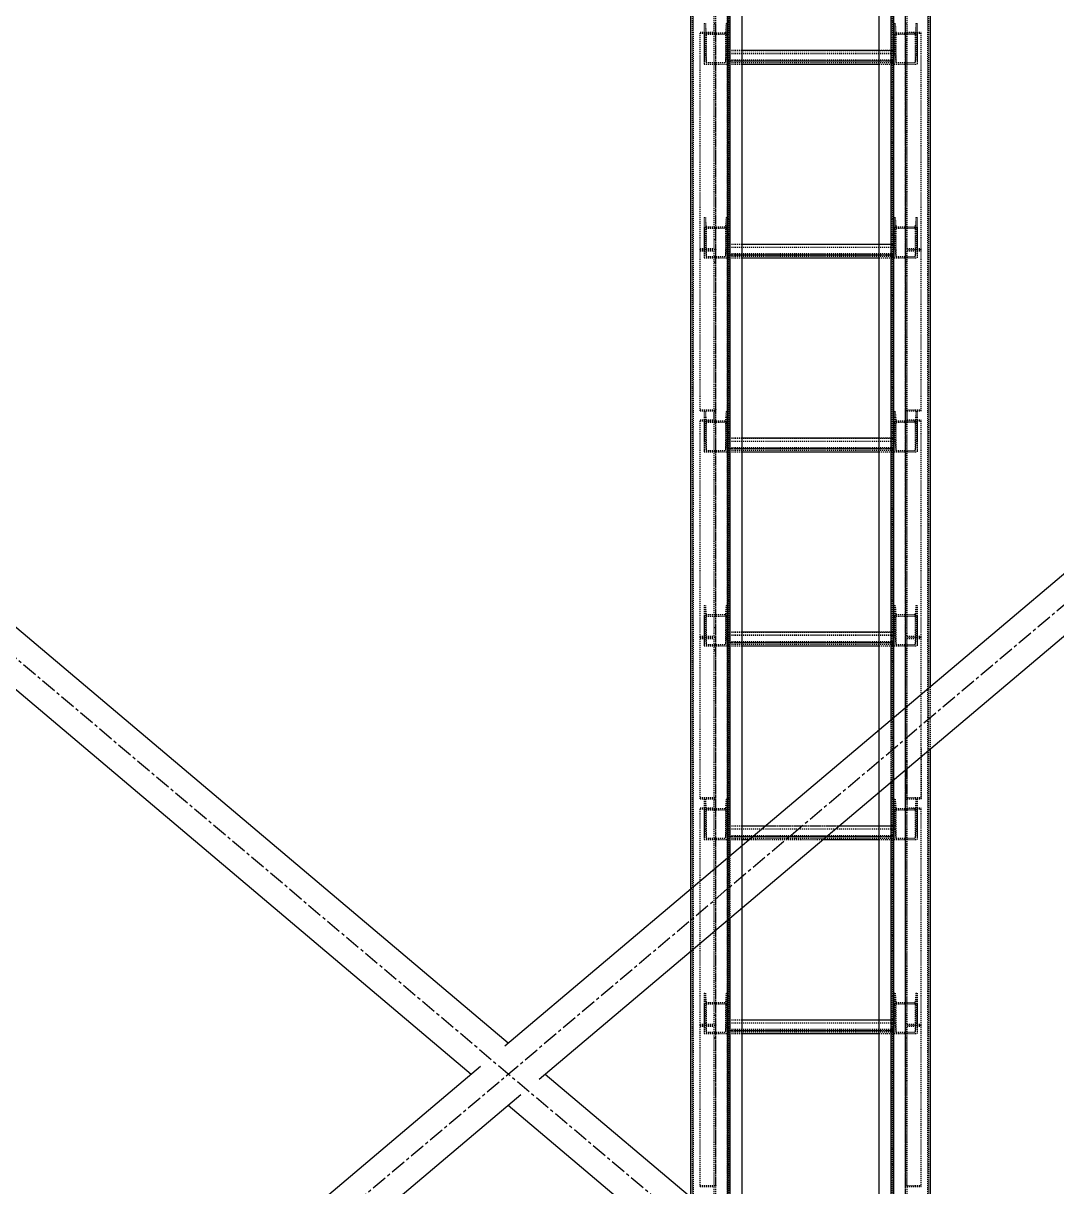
# Model space of a CAD drawing. Header units: millimetres. Extents: x 5143 to 30813, y 232 to 21408.
# Drawn here: x 25791 to 26319, y 16503 to 17097 of the extents above; entities that cross this region are included whole.
import ezdxf

# ---------------------------------------------------------------- set-up
doc = ezdxf.new("R2010")
doc.units = ezdxf.units.MM
doc.header["$LTSCALE"] = 0.25
for name, pattern in [('CENTER', [50.8, 31.75, -6.35, 6.35, -6.35]), ('XKITLINE00', [0]), ('XKITLINE02', [4, 2, -2]), ('XKITLINE03', [6, 3, -1, 1, -1])]:
    doc.linetypes.add(name, pattern=pattern)

msp = doc.modelspace()

# ---------------------------------------------------------------- linework, layer by layer
at = {"color": 1, "linetype": 'XKITLINE03'}
for p, q in [((26241.36, 15747.93), (26241.36, 17391.46)), ((26150.38, 17380.27), (26150.38, 15740.27)), ((26235.38, 15740.27), (26235.38, 17380.27)), ((26144.38, 16981.59), (26144.38, 17092.08)), ((26150.38, 17076.31), (26150.38, 17091.51)), ((26235.36, 17091.51), (26235.36, 17076.31)), ((26241.36, 17092.08), (26241.36, 16981.59)), ((26150.38, 17077.94), (26235.36, 17077.94)), ((26150.38, 16977.24), (26150.38, 16992.43)), ((26235.36, 16992.43), (26235.36, 16977.24)), ((26144.38, 16899.68), (26144.38, 16981.59)), ((26150.38, 16978.87), (26235.36, 16978.87)), ((26241.36, 16981.59), (26241.36, 16899.68)), ((26144.38, 16783.44), (26144.38, 16893.93)), ((26150.38, 16878.16), (26150.38, 16893.36)), ((26235.36, 16893.36), (26235.36, 16878.16)), ((26241.36, 16893.93), (26241.36, 16783.44)), ((26150.38, 16879.79), (26235.36, 16879.79)), ((26150.38, 16779.09), (26150.38, 16794.28)), ((26235.36, 16794.28), (26235.36, 16779.09)), ((26144.38, 16701.53), (26144.38, 16783.44)), ((26241.36, 16783.44), (26241.36, 16701.53)), ((26150.38, 16780.71), (26235.36, 16780.71)), ((26144.38, 16585.29), (26144.38, 16695.77)), ((26150.38, 16680.01), (26150.38, 16695.2)), ((26235.36, 16695.2), (26235.36, 16680.01)), ((26241.36, 16695.77), (26241.36, 16585.29)), ((26150.38, 16681.64), (26235.36, 16681.64)), ((26150.38, 16580.94), (26150.38, 16596.13)), ((26235.36, 16596.13), (26235.36, 16580.94)), ((26144.38, 16503.38), (26144.38, 16585.29)), ((26150.38, 16582.56), (26235.36, 16582.56)), ((26241.36, 16585.29), (26241.36, 16503.38))]:
    msp.add_line(p, q, dxfattribs=at)
at = {"color": 3, "linetype": 'XKITLINE02'}
for p, q in [((26150.38, 15740.27), (26150.38, 17382.99)), ((26151.23, 15740.46), (26151.23, 17382.8)), ((26157.88, 15744.43), (26157.88, 17382.99)), ((26227.88, 15800.21), (26227.88, 17382.99)), ((26234.53, 15740.46), (26234.53, 17382.8)), ((26235.38, 15740.27), (26235.38, 17382.99)), ((26132.53, 15751.29), (26132.53, 17377.53)), ((26133.06, 15752.02), (26133.07, 17377.98)), ((26150.3, 15752.02), (26150.3, 17377.98)), ((26150.83, 15751.29), (26150.83, 17377.53)), ((26234.91, 15751.29), (26234.91, 17377.53)), ((26235.44, 15752.02), (26235.45, 17377.98)), ((26252.68, 15752.02), (26252.68, 17377.98)), ((26253.21, 15751.29), (26253.21, 17377.53)), ((26227.88, 15742.87), (26227.88, 17366.5)), ((26234.06, 15801.69), (26234.06, 17362.64)), ((26131.68, 15760.78), (26131.68, 17344.02)), ((26157.88, 15742.87), (26157.88, 17337.68)), ((26150.38, 17329.04), (26150.38, 15740.27)), ((26151.23, 17328.83), (26151.23, 15740.46)), ((26143.58, 17091.32), (26143.58, 17179.09)), ((26144.38, 17091.32), (26144.38, 17179.74)), ((26241.36, 17091.32), (26241.36, 17179.74)), ((26242.16, 17091.32), (26242.16, 17179.09)), ((26138.38, 17096.96), (26138.38, 17081.76)), ((26138.38, 17096.96), (26139.06, 17096.96)), ((26138.38, 17096.96), (26138.38, 17091.51)), ((26139.06, 17096.96), (26139.06, 17081.76)), ((26139.06, 17096.96), (26139.44, 17092.2)), ((26143.58, 16982.09), (26143.58, 17097.08)), ((26143.58, 17097.08), (26144.38, 17097.08)), ((26144.38, 16981.59), (26144.38, 17097.08)), ((26149.7, 17096.96), (26149.32, 17092.2)), ((26149.7, 17096.96), (26149.7, 17081.76)), ((26149.7, 17096.96), (26150.38, 17096.96)), ((26150.38, 17096.96), (26150.38, 17081.76)), ((26150.38, 17096.96), (26150.38, 17091.51)), ((26235.36, 17096.96), (26235.36, 17091.51)), ((26235.36, 17096.96), (26236.04, 17096.96)), ((26235.36, 17096.96), (26235.36, 17081.76)), ((26236.04, 17096.96), (26236.42, 17092.2)), ((26236.04, 17096.96), (26236.04, 17081.76)), ((26241.36, 16981.59), (26241.36, 17097.08)), ((26241.36, 17097.08), (26242.16, 17097.08)), ((26242.16, 16982.09), (26242.16, 17097.08)), ((26246.68, 17096.96), (26246.3, 17092.2)), ((26246.68, 17096.96), (26247.36, 17096.96)), ((26246.68, 17096.96), (26246.68, 17081.76)), ((26247.36, 17096.96), (26247.36, 17091.51)), ((26247.36, 17096.96), (26247.36, 17081.76)), ((26136.38, 16981.59), (26136.38, 17092.58)), ((26136.38, 17092.58), (26143.58, 17092.58)), ((26136.38, 17092.08), (26144.38, 17092.08)), ((26138.38, 17091.51), (26138.38, 17076.31)), ((26138.38, 17091.51), (26150.38, 17091.51)), ((26139.44, 17092.2), (26139.44, 17077.01)), ((26139.44, 17092.2), (26149.32, 17092.2)), ((26143.58, 17091.32), (26144.38, 17091.32)), ((26149.32, 17092.2), (26149.32, 17077.01)), ((26150.38, 17091.51), (26150.38, 17076.31)), ((26235.36, 17091.51), (26247.36, 17091.51)), ((26235.36, 17091.51), (26235.36, 17076.31)), ((26236.42, 17092.2), (26246.3, 17092.2)), ((26236.42, 17092.2), (26236.42, 17077.01)), ((26241.36, 17092.08), (26249.36, 17092.08)), ((26241.36, 17091.32), (26242.16, 17091.32)), ((26242.16, 17092.58), (26249.36, 17092.58)), ((26246.3, 17092.2), (26246.3, 17077.01)), ((26247.36, 17091.51), (26247.36, 17076.31)), ((26249.36, 16981.59), (26249.36, 17092.58)), ((26138.38, 17081.76), (26139.06, 17081.76)), ((26138.38, 17081.76), (26138.38, 17076.31)), ((26139.06, 17081.76), (26139.44, 17077.01)), ((26149.7, 17081.76), (26149.32, 17077.01)), ((26149.7, 17081.76), (26150.38, 17081.76)), ((26150.38, 17076.31), (26150.38, 17083.39)), ((26150.38, 17083.39), (26157.88, 17083.39)), ((26150.38, 17083.3), (26235.36, 17083.3)), ((26150.38, 17081.86), (26235.36, 17081.86)), ((26150.38, 17081.76), (26235.36, 17081.76)), ((26150.38, 17081.76), (26150.38, 17076.31)), ((26227.88, 17083.39), (26235.36, 17083.39)), ((26235.36, 17076.31), (26235.36, 17083.39)), ((26235.36, 17081.76), (26235.36, 17076.31)), ((26235.36, 17081.76), (26236.04, 17081.76)), ((26236.04, 17081.76), (26236.42, 17077.01)), ((26246.68, 17081.76), (26246.3, 17077.01)), ((26246.68, 17081.76), (26247.36, 17081.76)), ((26247.36, 17081.76), (26247.36, 17076.31)), ((26138.38, 17076.31), (26150.38, 17076.31)), ((26139.44, 17077.01), (26149.32, 17077.01)), ((26150.38, 17078.49), (26235.36, 17078.49)), ((26150.38, 17077.94), (26157.88, 17077.94)), ((26150.38, 17077.15), (26235.36, 17077.15)), ((26150.38, 17076.31), (26157.88, 17076.31)), ((26227.88, 17077.94), (26235.36, 17077.94)), ((26227.88, 17076.31), (26235.36, 17076.31)), ((26235.36, 17076.31), (26247.36, 17076.31)), ((26236.42, 17077.01), (26246.3, 17077.01)), ((26138.38, 16997.88), (26138.38, 16982.69)), ((26138.38, 16997.88), (26139.06, 16997.88)), ((26138.38, 16997.88), (26138.38, 16992.43)), ((26139.06, 16997.88), (26139.06, 16982.69)), ((26139.06, 16997.88), (26139.44, 16993.12)), ((26149.7, 16997.88), (26149.32, 16993.12)), ((26149.7, 16997.88), (26149.7, 16982.69)), ((26149.7, 16997.88), (26150.38, 16997.88)), ((26150.38, 16997.88), (26150.38, 16982.69)), ((26150.38, 16997.88), (26150.38, 16992.43)), ((26235.36, 16997.88), (26235.36, 16992.43)), ((26235.36, 16997.88), (26236.04, 16997.88)), ((26235.36, 16997.88), (26235.36, 16982.69)), ((26236.04, 16997.88), (26236.42, 16993.12)), ((26236.04, 16997.88), (26236.04, 16982.69)), ((26246.68, 16997.88), (26246.3, 16993.12)), ((26246.68, 16997.88), (26247.36, 16997.88)), ((26246.68, 16997.88), (26246.68, 16982.69)), ((26247.36, 16997.88), (26247.36, 16992.43)), ((26247.36, 16997.88), (26247.36, 16982.69)), ((26138.38, 16992.43), (26138.38, 16977.24)), ((26138.38, 16992.43), (26150.38, 16992.43)), ((26139.44, 16993.12), (26139.44, 16977.93)), ((26139.44, 16993.12), (26149.32, 16993.12)), ((26149.32, 16993.12), (26149.32, 16977.93)), ((26150.38, 16992.43), (26150.38, 16977.24)), ((26235.36, 16992.43), (26247.36, 16992.43)), ((26235.36, 16992.43), (26235.36, 16977.24)), ((26236.42, 16993.12), (26246.3, 16993.12)), ((26236.42, 16993.12), (26236.42, 16977.93)), ((26246.3, 16993.12), (26246.3, 16977.93)), ((26247.36, 16992.43), (26247.36, 16977.24)), ((26143.58, 16986.6), (26144.38, 16986.6)), ((26150.38, 16977.24), (26150.38, 16984.32)), ((26150.38, 16984.32), (26157.88, 16984.32)), ((26150.38, 16984.22), (26235.36, 16984.22)), ((26227.88, 16984.32), (26235.36, 16984.32)), ((26235.36, 16977.24), (26235.36, 16984.32)), ((26241.36, 16986.6), (26242.16, 16986.6)), ((26136.38, 16982.09), (26143.58, 16982.09)), ((26136.38, 16899.03), (26136.38, 16981.59)), ((26136.38, 16981.59), (26144.38, 16981.59)), ((26136.38, 16981.59), (26144.38, 16981.59)), ((26136.38, 16980.94), (26143.58, 16980.94)), ((26138.38, 16982.69), (26139.06, 16982.69)), ((26138.38, 16982.69), (26138.38, 16977.24)), ((26139.06, 16982.69), (26139.44, 16977.93)), ((26139.44, 16977.93), (26149.32, 16977.93)), ((26143.58, 16893.17), (26143.58, 16980.94)), ((26144.38, 16893.17), (26144.38, 16981.59)), ((26149.7, 16982.69), (26149.32, 16977.93)), ((26149.7, 16982.69), (26150.38, 16982.69)), ((26150.38, 16982.78), (26235.36, 16982.78)), ((26150.38, 16982.69), (26150.38, 16977.24)), ((26150.38, 16982.69), (26235.36, 16982.69)), ((26150.38, 16979.42), (26235.36, 16979.42)), ((26150.38, 16978.87), (26157.88, 16978.87)), ((26150.38, 16978.08), (26235.36, 16978.08)), ((26227.88, 16978.87), (26235.36, 16978.87)), ((26235.36, 16982.69), (26235.36, 16977.24)), ((26235.36, 16982.69), (26236.04, 16982.69)), ((26236.04, 16982.69), (26236.42, 16977.93)), ((26236.42, 16977.93), (26246.3, 16977.93)), ((26241.36, 16893.17), (26241.36, 16981.59)), ((26241.36, 16981.59), (26249.36, 16981.59)), ((26241.36, 16981.59), (26249.36, 16981.59)), ((26242.16, 16982.09), (26249.36, 16982.09)), ((26242.16, 16893.17), (26242.16, 16980.94)), ((26242.16, 16980.94), (26249.36, 16980.94)), ((26246.68, 16982.69), (26246.3, 16977.93)), ((26246.68, 16982.69), (26247.36, 16982.69)), ((26247.36, 16982.69), (26247.36, 16977.24)), ((26249.36, 16899.03), (26249.36, 16981.59)), ((26138.38, 16977.24), (26150.38, 16977.24)), ((26143.58, 16975.08), (26144.38, 16975.08)), ((26150.38, 16977.24), (26157.88, 16977.24)), ((26227.88, 16977.24), (26235.36, 16977.24)), ((26235.36, 16977.24), (26247.36, 16977.24)), ((26241.36, 16975.08), (26242.16, 16975.08)), ((26136.38, 16899.68), (26144.38, 16899.68)), ((26136.38, 16899.03), (26143.58, 16899.03)), ((26136.38, 16783.44), (26136.38, 16894.43)), ((26136.38, 16894.43), (26143.58, 16894.43)), ((26138.38, 16898.8), (26138.38, 16883.61)), ((26138.38, 16898.8), (26139.06, 16898.8)), ((26138.38, 16898.8), (26138.38, 16893.36)), ((26139.06, 16898.8), (26139.06, 16883.61)), ((26139.06, 16898.8), (26139.44, 16894.05)), ((26143.58, 16783.94), (26143.58, 16898.93)), ((26143.58, 16898.93), (26144.38, 16898.93)), ((26144.38, 16783.44), (26144.38, 16898.93)), ((26149.7, 16898.8), (26149.32, 16894.05)), ((26149.7, 16898.8), (26149.7, 16883.61)), ((26149.7, 16898.8), (26150.38, 16898.8)), ((26150.38, 16898.8), (26150.38, 16883.61)), ((26150.38, 16898.8), (26150.38, 16893.36)), ((26235.36, 16898.8), (26235.36, 16893.36)), ((26235.36, 16898.8), (26236.04, 16898.8)), ((26235.36, 16898.8), (26235.36, 16883.61)), ((26236.04, 16898.8), (26236.42, 16894.05)), ((26236.04, 16898.8), (26236.04, 16883.61)), ((26241.36, 16899.68), (26249.36, 16899.68)), ((26241.36, 16783.44), (26241.36, 16898.93)), ((26241.36, 16898.93), (26242.16, 16898.93)), ((26242.16, 16899.03), (26249.36, 16899.03)), ((26242.16, 16783.94), (26242.16, 16898.93)), ((26242.16, 16894.43), (26249.36, 16894.43)), ((26246.68, 16898.8), (26246.3, 16894.05)), ((26246.68, 16898.8), (26247.36, 16898.8)), ((26246.68, 16898.8), (26246.68, 16883.61)), ((26247.36, 16898.8), (26247.36, 16893.36)), ((26247.36, 16898.8), (26247.36, 16883.61)), ((26249.36, 16783.44), (26249.36, 16894.43)), ((26136.38, 16893.93), (26144.38, 16893.93)), ((26138.38, 16893.36), (26138.38, 16878.16)), ((26138.38, 16893.36), (26150.38, 16893.36)), ((26139.44, 16894.05), (26139.44, 16878.86)), ((26139.44, 16894.05), (26149.32, 16894.05)), ((26143.58, 16893.17), (26144.38, 16893.17)), ((26149.32, 16894.05), (26149.32, 16878.86)), ((26150.38, 16893.36), (26150.38, 16878.16)), ((26235.36, 16893.36), (26247.36, 16893.36)), ((26235.36, 16893.36), (26235.36, 16878.16)), ((26236.42, 16894.05), (26246.3, 16894.05)), ((26236.42, 16894.05), (26236.42, 16878.86)), ((26241.36, 16893.93), (26249.36, 16893.93)), ((26241.36, 16893.17), (26242.16, 16893.17)), ((26246.3, 16894.05), (26246.3, 16878.86)), ((26247.36, 16893.36), (26247.36, 16878.16)), ((26138.38, 16883.61), (26139.06, 16883.61)), ((26138.38, 16883.61), (26138.38, 16878.16)), ((26139.06, 16883.61), (26139.44, 16878.86)), ((26149.7, 16883.61), (26149.32, 16878.86)), ((26149.7, 16883.61), (26150.38, 16883.61)), ((26150.38, 16878.16), (26150.38, 16885.24)), ((26150.38, 16885.24), (26157.88, 16885.24)), ((26150.38, 16885.15), (26235.36, 16885.15)), ((26150.38, 16883.7), (26235.36, 16883.7)), ((26150.38, 16883.61), (26150.38, 16878.16)), ((26150.38, 16883.61), (26235.36, 16883.61)), ((26227.88, 16885.24), (26235.36, 16885.24)), ((26235.36, 16878.16), (26235.36, 16885.24)), ((26235.36, 16883.61), (26235.36, 16878.16)), ((26235.36, 16883.61), (26236.04, 16883.61)), ((26236.04, 16883.61), (26236.42, 16878.86)), ((26246.68, 16883.61), (26246.3, 16878.86)), ((26246.68, 16883.61), (26247.36, 16883.61)), ((26247.36, 16883.61), (26247.36, 16878.16)), ((26138.38, 16878.16), (26150.38, 16878.16)), ((26139.44, 16878.86), (26149.32, 16878.86)), ((26150.38, 16880.34), (26235.36, 16880.34)), ((26150.38, 16879.79), (26157.88, 16879.79)), ((26150.38, 16879), (26235.36, 16879)), ((26150.38, 16878.16), (26157.88, 16878.16)), ((26227.88, 16879.79), (26235.36, 16879.79)), ((26227.88, 16878.16), (26235.36, 16878.16)), ((26235.36, 16878.16), (26247.36, 16878.16)), ((26236.42, 16878.86), (26246.3, 16878.86)), ((26138.38, 16799.73), (26138.38, 16784.54)), ((26138.38, 16799.73), (26139.06, 16799.73)), ((26138.38, 16799.73), (26138.38, 16794.28)), ((26139.06, 16799.73), (26139.06, 16784.54)), ((26139.06, 16799.73), (26139.44, 16794.97)), ((26149.7, 16799.73), (26149.32, 16794.97)), ((26149.7, 16799.73), (26149.7, 16784.54)), ((26149.7, 16799.73), (26150.38, 16799.73)), ((26150.38, 16799.73), (26150.38, 16784.54)), ((26150.38, 16799.73), (26150.38, 16794.28)), ((26235.36, 16799.73), (26235.36, 16794.28)), ((26235.36, 16799.73), (26236.04, 16799.73)), ((26235.36, 16799.73), (26235.36, 16784.54)), ((26236.04, 16799.73), (26236.42, 16794.97)), ((26236.04, 16799.73), (26236.04, 16784.54)), ((26246.68, 16799.73), (26246.3, 16794.97)), ((26246.68, 16799.73), (26247.36, 16799.73)), ((26246.68, 16799.73), (26246.68, 16784.54)), ((26247.36, 16799.73), (26247.36, 16794.28)), ((26247.36, 16799.73), (26247.36, 16784.54)), ((26138.38, 16794.28), (26138.38, 16779.09)), ((26138.38, 16794.28), (26150.38, 16794.28)), ((26139.44, 16794.97), (26139.44, 16779.78)), ((26139.44, 16794.97), (26149.32, 16794.97)), ((26149.32, 16794.97), (26149.32, 16779.78)), ((26150.38, 16794.28), (26150.38, 16779.09)), ((26235.36, 16794.28), (26247.36, 16794.28)), ((26235.36, 16794.28), (26235.36, 16779.09)), ((26236.42, 16794.97), (26246.3, 16794.97)), ((26236.42, 16794.97), (26236.42, 16779.78)), ((26246.3, 16794.97), (26246.3, 16779.78)), ((26247.36, 16794.28), (26247.36, 16779.09)), ((26143.58, 16788.44), (26144.38, 16788.44)), ((26241.36, 16788.44), (26242.16, 16788.44)), ((26136.38, 16783.94), (26143.58, 16783.94)), ((26136.38, 16783.44), (26144.38, 16783.44)), ((26136.38, 16700.88), (26136.38, 16783.44)), ((26136.38, 16783.44), (26144.38, 16783.44)), ((26136.38, 16782.79), (26143.58, 16782.79)), ((26138.38, 16784.54), (26139.06, 16784.54)), ((26138.38, 16784.54), (26138.38, 16779.09)), ((26139.06, 16784.54), (26139.44, 16779.78)), ((26143.58, 16695.02), (26143.58, 16782.79)), ((26144.38, 16695.02), (26144.38, 16783.44)), ((26149.7, 16784.54), (26149.32, 16779.78)), ((26149.7, 16784.54), (26150.38, 16784.54)), ((26150.38, 16779.09), (26150.38, 16786.16)), ((26150.38, 16786.16), (26157.88, 16786.16)), ((26150.38, 16786.07), (26235.36, 16786.07)), ((26150.38, 16784.63), (26235.36, 16784.63)), ((26150.38, 16784.54), (26150.38, 16779.09)), ((26150.38, 16784.54), (26235.36, 16784.54)), ((26227.88, 16786.16), (26235.36, 16786.16)), ((26235.36, 16779.09), (26235.36, 16786.16)), ((26235.36, 16784.54), (26235.36, 16779.09)), ((26235.36, 16784.54), (26236.04, 16784.54)), ((26236.04, 16784.54), (26236.42, 16779.78)), ((26241.36, 16783.44), (26249.36, 16783.44)), ((26241.36, 16719.76), (26241.36, 16783.44)), ((26241.36, 16783.44), (26249.36, 16783.44)), ((26242.16, 16783.94), (26249.36, 16783.94)), ((26242.16, 16698.28), (26242.16, 16782.79)), ((26242.16, 16782.79), (26249.36, 16782.79)), ((26246.68, 16784.54), (26246.3, 16779.78)), ((26246.68, 16784.54), (26247.36, 16784.54)), ((26247.36, 16784.54), (26247.36, 16779.09)), ((26249.36, 16700.88), (26249.36, 16783.44)), ((26138.38, 16779.09), (26150.38, 16779.09)), ((26139.44, 16779.78), (26149.32, 16779.78)), ((26143.58, 16776.92), (26144.38, 16776.92)), ((26150.38, 16781.26), (26235.36, 16781.26)), ((26150.38, 16780.71), (26157.88, 16780.71)), ((26150.38, 16779.92), (26235.36, 16779.92)), ((26150.38, 16779.09), (26157.88, 16779.09)), ((26227.88, 16780.71), (26235.36, 16780.71)), ((26227.88, 16779.09), (26235.36, 16779.09)), ((26235.36, 16779.09), (26247.36, 16779.09)), ((26236.42, 16779.78), (26246.3, 16779.78)), ((26241.36, 16776.92), (26242.16, 16776.92)), ((26254.06, 16726.45), (26254.06, 16758.34)), ((26234.06, 16709.57), (26234.06, 16741.45)), ((26227.88, 16704.35), (26227.88, 16736.23)), ((26249.36, 16726.51), (26249.36, 16700.88)), ((26241.36, 16695.02), (26241.36, 16719.76)), ((26242.16, 16695.02), (26242.16, 16720.44)), ((26136.38, 16701.53), (26144.38, 16701.53)), ((26136.38, 16700.88), (26143.58, 16700.88)), ((26138.38, 16700.65), (26138.38, 16685.46)), ((26138.38, 16700.65), (26139.06, 16700.65)), ((26138.38, 16700.65), (26138.38, 16695.2)), ((26139.06, 16700.65), (26139.06, 16685.46)), ((26139.06, 16700.65), (26139.44, 16695.9)), ((26143.58, 16585.79), (26143.58, 16700.78)), ((26143.58, 16700.78), (26144.38, 16700.78)), ((26144.38, 16585.29), (26144.38, 16700.78)), ((26149.7, 16700.65), (26149.32, 16695.9)), ((26149.7, 16700.65), (26149.7, 16685.46)), ((26149.7, 16700.65), (26150.38, 16700.65)), ((26150.38, 16700.65), (26150.38, 16685.46)), ((26150.38, 16700.65), (26150.38, 16695.2)), ((26235.36, 16700.65), (26235.36, 16695.2)), ((26235.36, 16700.65), (26236.04, 16700.65)), ((26235.36, 16700.65), (26235.36, 16685.46)), ((26236.04, 16700.65), (26236.42, 16695.9)), ((26236.04, 16700.65), (26236.04, 16685.46)), ((26241.36, 16701.53), (26249.36, 16701.53)), ((26241.36, 16585.29), (26241.36, 16700.78)), ((26241.36, 16700.78), (26242.16, 16700.78)), ((26242.16, 16700.88), (26249.36, 16700.88)), ((26242.16, 16585.79), (26242.16, 16700.78)), ((26246.68, 16700.65), (26246.3, 16695.9)), ((26246.68, 16700.65), (26247.36, 16700.65)), ((26246.68, 16700.65), (26246.68, 16685.46)), ((26247.36, 16700.65), (26247.36, 16695.2)), ((26247.36, 16700.65), (26247.36, 16685.46)), ((26136.38, 16585.29), (26136.38, 16696.28)), ((26136.38, 16696.28), (26143.58, 16696.28)), ((26136.38, 16695.77), (26144.38, 16695.77)), ((26138.38, 16695.2), (26138.38, 16680.01)), ((26138.38, 16695.2), (26150.38, 16695.2)), ((26139.44, 16695.9), (26139.44, 16680.7)), ((26139.44, 16695.9), (26149.32, 16695.9)), ((26143.58, 16695.02), (26144.38, 16695.02)), ((26149.32, 16695.9), (26149.32, 16680.7)), ((26150.38, 16695.2), (26150.38, 16680.01)), ((26235.36, 16695.2), (26247.36, 16695.2)), ((26235.36, 16695.2), (26235.36, 16680.01)), ((26236.42, 16695.9), (26246.3, 16695.9)), ((26236.42, 16695.9), (26236.42, 16680.7)), ((26241.36, 16695.77), (26249.36, 16695.77)), ((26241.36, 16695.02), (26242.16, 16695.02)), ((26242.16, 16696.28), (26249.36, 16696.28)), ((26246.3, 16695.9), (26246.3, 16680.7)), ((26247.36, 16695.2), (26247.36, 16680.01)), ((26249.36, 16585.29), (26249.36, 16696.28)), ((26150.38, 16680.01), (26150.38, 16687.09)), ((26150.38, 16687.09), (26157.88, 16687.09)), ((26150.38, 16687), (26235.36, 16687)), ((26169.66, 16687.09), (26207.43, 16687.09)), ((26227.88, 16687.09), (26235.36, 16687.09)), ((26235.36, 16680.01), (26235.36, 16687.09)), ((26138.38, 16685.46), (26139.06, 16685.46)), ((26138.38, 16685.46), (26138.38, 16680.01)), ((26139.06, 16685.46), (26139.44, 16680.7)), ((26139.44, 16680.7), (26149.32, 16680.7)), ((26149.7, 16685.46), (26149.32, 16680.7)), ((26149.7, 16685.46), (26150.38, 16685.46)), ((26150.38, 16685.55), (26235.36, 16685.55)), ((26150.38, 16685.46), (26150.38, 16680.01)), ((26150.38, 16685.46), (26235.36, 16685.46)), ((26150.38, 16682.19), (26235.36, 16682.19)), ((26150.38, 16681.64), (26157.88, 16681.64)), ((26150.38, 16680.85), (26235.36, 16680.85)), ((26163.21, 16681.64), (26200.98, 16681.64)), ((26227.88, 16681.64), (26235.36, 16681.64)), ((26235.36, 16685.46), (26235.36, 16680.01)), ((26235.36, 16685.46), (26236.04, 16685.46)), ((26236.04, 16685.46), (26236.42, 16680.7)), ((26236.42, 16680.7), (26246.3, 16680.7)), ((26246.68, 16685.46), (26246.3, 16680.7)), ((26246.68, 16685.46), (26247.36, 16685.46)), ((26247.36, 16685.46), (26247.36, 16680.01)), ((26138.38, 16680.01), (26150.38, 16680.01)), ((26150.38, 16680.01), (26157.88, 16680.01)), ((26157.88, 16645.26), (26157.88, 16677.14)), ((26161.28, 16680.01), (26199.05, 16680.01)), ((26227.88, 16680.01), (26235.36, 16680.01)), ((26235.36, 16680.01), (26247.36, 16680.01)), ((26151.68, 16640.02), (26151.68, 16671.91)), ((26131.68, 16623.14), (26131.68, 16655.02)), ((26138.38, 16601.58), (26138.38, 16586.38)), ((26138.38, 16601.58), (26139.06, 16601.58)), ((26138.38, 16601.58), (26138.38, 16596.13)), ((26139.06, 16601.58), (26139.06, 16586.38)), ((26139.06, 16601.58), (26139.44, 16596.82)), ((26149.7, 16601.58), (26149.32, 16596.82)), ((26149.7, 16601.58), (26149.7, 16586.38)), ((26149.7, 16601.58), (26150.38, 16601.58)), ((26150.38, 16601.58), (26150.38, 16586.38)), ((26150.38, 16601.58), (26150.38, 16596.13)), ((26235.36, 16601.58), (26235.36, 16596.13)), ((26235.36, 16601.58), (26236.04, 16601.58)), ((26235.36, 16601.58), (26235.36, 16586.38)), ((26236.04, 16601.58), (26236.42, 16596.82)), ((26236.04, 16601.58), (26236.04, 16586.38)), ((26246.68, 16601.58), (26246.3, 16596.82)), ((26246.68, 16601.58), (26247.36, 16601.58)), ((26246.68, 16601.58), (26246.68, 16586.38)), ((26247.36, 16601.58), (26247.36, 16596.13)), ((26247.36, 16601.58), (26247.36, 16586.38)), ((26138.38, 16596.13), (26138.38, 16580.94)), ((26138.38, 16596.13), (26150.38, 16596.13)), ((26139.44, 16596.82), (26139.44, 16581.63)), ((26139.44, 16596.82), (26149.32, 16596.82)), ((26149.32, 16596.82), (26149.32, 16581.63)), ((26150.38, 16596.13), (26150.38, 16580.94)), ((26235.36, 16596.13), (26247.36, 16596.13)), ((26235.36, 16596.13), (26235.36, 16580.94)), ((26236.42, 16596.82), (26246.3, 16596.82)), ((26236.42, 16596.82), (26236.42, 16581.63)), ((26246.3, 16596.82), (26246.3, 16581.63)), ((26247.36, 16596.13), (26247.36, 16580.94)), ((26136.38, 16585.79), (26143.58, 16585.79)), ((26138.38, 16586.38), (26139.06, 16586.38)), ((26138.38, 16586.38), (26138.38, 16580.94)), ((26139.06, 16586.38), (26139.44, 16581.63)), ((26143.58, 16590.29), (26144.38, 16590.29)), ((26149.7, 16586.38), (26149.32, 16581.63)), ((26149.7, 16586.38), (26150.38, 16586.38)), ((26150.38, 16580.94), (26150.38, 16588.01)), ((26150.38, 16588.01), (26157.88, 16588.01)), ((26150.38, 16587.92), (26235.36, 16587.92)), ((26150.38, 16586.48), (26235.36, 16586.48)), ((26150.38, 16586.38), (26150.38, 16580.94)), ((26150.38, 16586.38), (26235.36, 16586.38)), ((26227.88, 16588.01), (26235.36, 16588.01)), ((26235.36, 16580.94), (26235.36, 16588.01)), ((26235.36, 16586.38), (26235.36, 16580.94)), ((26235.36, 16586.38), (26236.04, 16586.38)), ((26236.04, 16586.38), (26236.42, 16581.63)), ((26241.36, 16590.29), (26242.16, 16590.29)), ((26242.16, 16585.79), (26249.36, 16585.79)), ((26246.68, 16586.38), (26246.3, 16581.63)), ((26246.68, 16586.38), (26247.36, 16586.38)), ((26247.36, 16586.38), (26247.36, 16580.94)), ((26136.38, 16502.73), (26136.38, 16585.29)), ((26136.38, 16585.29), (26144.38, 16585.29)), ((26136.38, 16585.29), (26144.38, 16585.29)), ((26136.38, 16584.64), (26143.58, 16584.64)), ((26138.38, 16580.94), (26150.38, 16580.94)), ((26139.44, 16581.63), (26149.32, 16581.63)), ((26143.58, 16496.87), (26143.58, 16584.64)), ((26144.38, 16496.87), (26144.38, 16585.29)), ((26150.38, 16583.11), (26235.36, 16583.11)), ((26150.38, 16582.56), (26157.88, 16582.56)), ((26150.38, 16581.77), (26235.36, 16581.77)), ((26150.38, 16580.94), (26157.88, 16580.94)), ((26227.88, 16582.56), (26235.36, 16582.56)), ((26227.88, 16580.94), (26235.36, 16580.94)), ((26235.36, 16580.94), (26247.36, 16580.94)), ((26236.42, 16581.63), (26246.3, 16581.63)), ((26241.36, 16496.87), (26241.36, 16585.29)), ((26241.36, 16585.29), (26249.36, 16585.29)), ((26241.36, 16585.29), (26249.36, 16585.29)), ((26242.16, 16496.87), (26242.16, 16584.64)), ((26242.16, 16584.64), (26249.36, 16584.64)), ((26249.36, 16502.73), (26249.36, 16585.29)), ((26143.58, 16578.77), (26144.38, 16578.77)), ((26241.36, 16578.77), (26242.16, 16578.77)), ((26136.38, 16503.38), (26144.38, 16503.38)), ((26136.38, 16502.73), (26143.58, 16502.73)), ((26241.36, 16503.38), (26249.36, 16503.38)), ((26242.16, 16502.73), (26249.36, 16502.73))]:
    msp.add_line(p, q, dxfattribs=at)
at = {"color": 8, "linetype": 'CENTER'}
for p, q in [((26903.05, 15830.27), (25173.61, 17290.27)), ((25173.61, 15830.27), (26903.05, 17290.27))]:
    msp.add_line(p, q, dxfattribs=at)
at = {"color": 8, "linetype": 'XKITLINE00'}
for p, q in [((25215.69, 17270.69), (26038.33, 16576.22)), ((26036.57, 16574.73), (26860.23, 17270.06)), ((25185.79, 17264.05), (26019.45, 16560.27)), ((26054.17, 16557.7), (26891.29, 17264.4)), ((25185.79, 15856.5), (26024.12, 16564.22)), ((26057.22, 16560.27), (26892, 15855.55)), ((25216.54, 15850.57), (26044.8, 16549.79)), ((26038.33, 16544.33), (26860.12, 15850.57))]:
    msp.add_line(p, q, dxfattribs=at)
at = {"color": 7, "linetype": 'XKITLINE00'}
for p, q in [((26131.68, 16655.02), (26131.68, 17269.97)), ((26151.68, 16671.91), (26151.68, 17269.97)), ((26157.88, 16677.14), (26157.88, 17269.97)), ((26227.88, 16736.23), (26227.88, 17269.97)), ((26234.06, 16741.45), (26234.06, 17269.97)), ((26254.06, 16758.34), (26254.06, 17269.97)), ((26157.88, 17083.39), (26227.88, 17083.39)), ((26157.88, 17077.94), (26227.88, 17077.94)), ((26157.88, 17076.31), (26227.88, 17076.31)), ((26157.88, 16984.32), (26227.88, 16984.32)), ((26157.88, 16978.87), (26227.88, 16978.87)), ((26157.88, 16977.24), (26227.88, 16977.24)), ((26157.88, 16885.24), (26227.88, 16885.24)), ((26157.88, 16879.79), (26227.88, 16879.79)), ((26157.88, 16878.16), (26227.88, 16878.16)), ((26157.88, 16786.16), (26227.88, 16786.16)), ((26157.88, 16780.71), (26227.88, 16780.71)), ((26157.88, 16779.09), (26227.88, 16779.09)), ((26254.06, 16394.1), (26254.06, 16726.45)), ((26227.88, 16416.2), (26227.88, 16704.35)), ((26234.06, 16410.98), (26234.06, 16709.57)), ((26157.88, 16687.09), (26169.66, 16687.09)), ((26207.43, 16687.09), (26227.88, 16687.09)), ((26157.88, 16681.64), (26163.21, 16681.64)), ((26200.98, 16681.64), (26227.88, 16681.64)), ((26157.88, 16680.01), (26161.28, 16680.01)), ((26199.05, 16680.01), (26227.88, 16680.01)), ((26157.88, 16475.29), (26157.88, 16645.26)), ((26151.68, 16480.53), (26151.68, 16640.02)), ((26131.68, 16497.41), (26131.68, 16623.14)), ((26157.88, 16588.01), (26227.88, 16588.01)), ((26157.88, 16582.56), (26227.88, 16582.56)), ((26157.88, 16580.94), (26227.88, 16580.94))]:
    msp.add_line(p, q, dxfattribs=at)
at = {"color": 1, "linetype": 'XKITLINE00'}
for centre in [(26144.38, 17092.08), (26150.38, 17091.51), (26235.36, 17091.51), (26241.36, 17092.08), (26150.38, 17077.94), (26150.38, 17076.31), (26235.36, 17077.94), (26235.36, 17076.31), (26150.38, 16992.43), (26235.36, 16992.43), (26144.38, 16981.59), (26144.38, 16981.59), (26150.38, 16978.87), (26235.36, 16978.87), (26241.36, 16981.59), (26241.36, 16981.59), (26150.38, 16977.24), (26235.36, 16977.24), (26144.38, 16899.68), (26241.36, 16899.68), (26144.38, 16893.93), (26150.38, 16893.36), (26235.36, 16893.36), (26241.36, 16893.93), (26150.38, 16879.79), (26150.38, 16878.16), (26235.36, 16879.79), (26235.36, 16878.16), (26150.38, 16794.28), (26235.36, 16794.28), (26144.38, 16783.44), (26144.38, 16783.44), (26241.36, 16783.44), (26241.36, 16783.44), (26150.38, 16780.71), (26150.38, 16779.09), (26235.36, 16780.71), (26235.36, 16779.09), (26144.38, 16701.53), (26241.36, 16701.53), (26144.38, 16695.77), (26150.38, 16695.2), (26235.36, 16695.2), (26241.36, 16695.77), (26150.38, 16681.64), (26235.36, 16681.64), (26150.38, 16680.01), (26235.36, 16680.01), (26150.38, 16596.13), (26235.36, 16596.13), (26144.38, 16585.29), (26144.38, 16585.29), (26241.36, 16585.29), (26241.36, 16585.29), (26150.38, 16582.56), (26150.38, 16580.94), (26235.36, 16582.56), (26235.36, 16580.94), (26144.38, 16503.38), (26241.36, 16503.38)]:
    msp.add_circle(centre, 0.05, dxfattribs=at)

doc.saveas('drawing.dxf')
